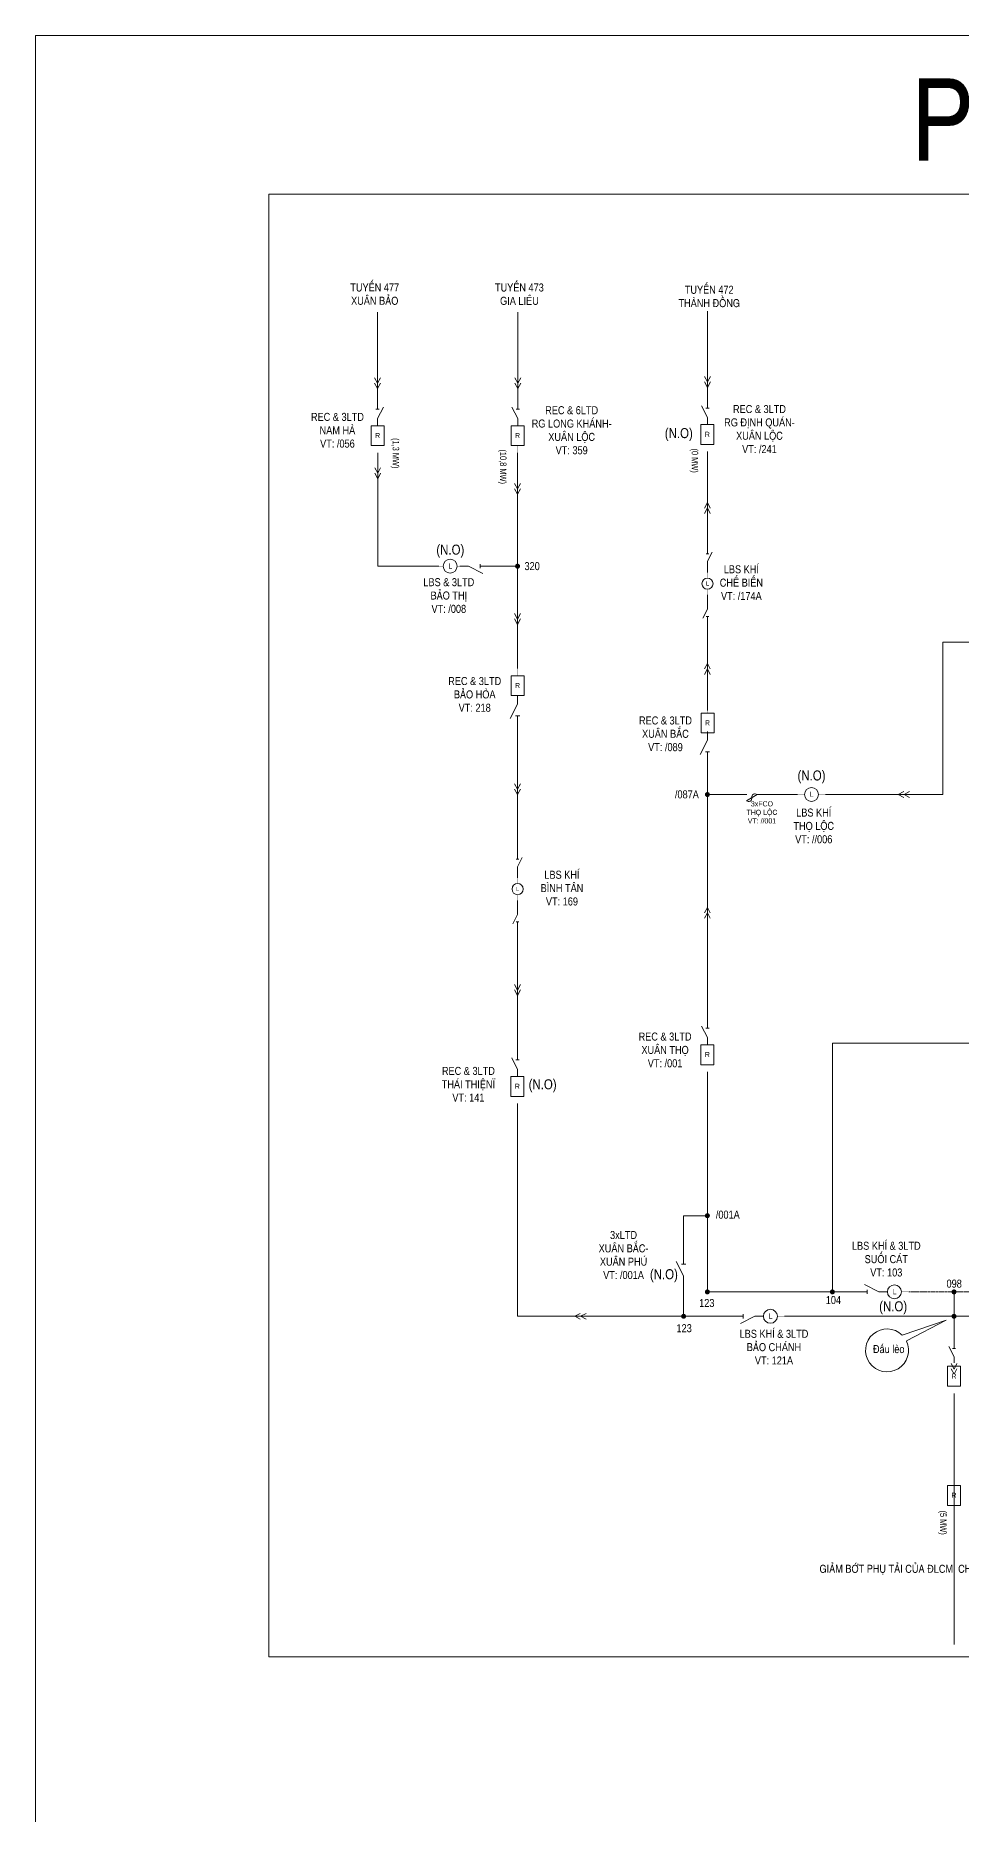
# Model space of a CAD drawing. Header units: inches. Extents: x 2152 to 4977, y -3144 to -873.
# Drawn here: x 2740.3 to 2984.9, y -2699.1 to -2229.5 of the extents above; entities that cross this region are included whole.
import ezdxf
from ezdxf.enums import TextEntityAlignment as Align

# ---------------------------------------------------------------- set-up
doc = ezdxf.new("R2010")
doc.units = ezdxf.units.IN
doc.header["$LTSCALE"] = 0.2
doc.header["$MEASUREMENT"] = 0
doc.linetypes.add('DASHED', pattern=[0.75, 0.5, -0.25])
doc.layers.get('0').update_dxf_attribs({"lineweight": 5})
for name, color, linetype, lineweight in [('Day 22kV', 1, 'Continuous', 13), ('Khung', 7, 'Continuous', 13), ('Text', 7, 'Continuous', 9), ('Thiet bi', 3, 'Continuous', 9)]:
    doc.layers.add(name, color=color, linetype=linetype, lineweight=lineweight)
doc.styles.add('V-H-C', font='VHELVCN.TTF')
doc.styles.add('V-H-C-B', font='VHELVCB.TTF')

# ---------------------------------------------------------------- blocks, each defined once
blk = doc.blocks.new('ALTD')
at = {"color": 0}
for points in [[(3.38, 1.08), (1.27, 0), (0, 0)], [(2.99, 0.31), (2.99, -0.31)], [(2.99, 0), (4.73, 0)]]:
    blk.add_lwpolyline(points, dxfattribs=at)
blk = doc.blocks.new('FCO')
at = {"color": 0}
blk.add_lwpolyline([(0, 0, 0.707499), (0.8, 0.8, -0.707499), (1.6, 1.6, -5.301682)], format="xyb", dxfattribs=at)
blk.add_lwpolyline([(0, 0), (1.6, 1.6)], dxfattribs=at)

msp = doc.modelspace()

# ---------------------------------------------------------------- linework, layer by layer
at = {"layer": 'Day 22kV'}
for p, q in [((2830.66, -2325.67, -0.44), (2830.66, -2302.6, -0.44)), ((2867.7, -2325.67, -0.44), (2867.7, -2302.6, -0.44)), ((2917.82, -2325.37, -0.44), (2917.82, -2302.3, -0.44)), ((2867.65, -2396.64, -0.44), (2867.65, -2339.67, -0.44)), ((2917.79, -2364.35, -0.44), (2917.78, -2339.36, -0.44)), ((2917.81, -2371.25, -0.44), (2917.8, -2369.79, -0.44)), ((2917.8, -2379.46, -0.44), (2917.8, -2377.21, -0.44)), ((2917.82, -2407.69, -0.44), (2917.81, -2384.9, -0.44)), ((2867.65, -2451.89, -0.44), (2867.64, -2450.42, -0.44)), ((2867.65, -2460.09, -0.44), (2867.65, -2457.84, -0.44)), ((2911.51, -2559.21, -0.44), (2911.51, -2567.62, -0.44)), ((2982.93, -2573.93, -0.44), (2982.93, -2561.17, -0.44)), ((2982.93, -2587.96, -0.44), (2982.93, -2654.3, -0.44))]:
    msp.add_line(p, q, dxfattribs=at)
msp.add_lwpolyline([(2801.97, -2271.39), (3347.97, -2271.39), (3347.97, -2657.49), (2801.97, -2657.49)], close=True, dxfattribs=at)
for points, elevation in [([(2830.7, -2339.67), (2830.7, -2369.62), (2846.86, -2369.62)], -0.44), ([(2860.92, -2369.62), (2867.65, -2369.62)], -0.44), ([(3071.31, -2389.65), (2979.96, -2389.65), (2979.96, -2429.89), (2949.01, -2429.89)], 0.2), ([(2917.82, -2429.89), (2928.21, -2429.89)], 0.2), ([(2930.93, -2429.89), (2941.57, -2429.89)], 0.2), ([(3038.13, -2467.81), (3038.13, -2567.62), (2938.15, -2567.62)], 0.2), ([(3015.62, -2495.5), (2950.8, -2495.5), (2950.8, -2561.17)], 0.2), ([(2956.84, -2561.17), (2917.78, -2561.17), (2917.78, -2503.08)], 0.2), ([(2924.09, -2567.62), (2867.6, -2567.62), (2867.6, -2511.46)], 0.2), ([(2911.51, -2550.71), (2911.51, -2541.07), (2917.78, -2541.07)], -0.44)]:
    msp.add_lwpolyline(points, dxfattribs=dict(at, elevation=elevation))
at = {"layer": 'Day 22kV', "const_width": 0.647}
for points, elevation in [([(2867.65, -2369.28, 1), (2867.65, -2369.95, 1), (2867.65, -2369.28, 2.414214)], -0.44), ([(2917.78, -2429.55, 1), (2917.78, -2430.22, 1), (2917.78, -2429.55, 2.414214)], 0.2), ([(2917.78, -2540.73, 1), (2917.78, -2541.4, 1), (2917.78, -2540.73, 2.414214)], -0.44), ([(2917.78, -2560.84, 1), (2917.78, -2561.51, 1), (2917.78, -2560.84, 2.414214)], 0.2), ([(2950.8, -2560.84, 1), (2950.8, -2561.51, 1), (2950.8, -2560.84, 2.414214)], -0.44), ([(2982.93, -2560.84, 1), (2982.93, -2561.51, 1), (2982.93, -2560.84, 2.414214)], -0.44), ([(2911.51, -2567.29, 1), (2911.51, -2567.95, 1), (2911.51, -2567.29, 2.414214)], -0.44), ([(2982.93, -2567.29, 1), (2982.93, -2567.95, 1), (2982.93, -2567.29, 2.414214)], -0.44)]:
    msp.add_lwpolyline(points, format="xyb", dxfattribs=dict(at, elevation=elevation))
at = {"layer": 'Day 22kV'}
msp.add_lwpolyline([(2969.21, -2572.56), (2980.87, -2568.63), (2970.35, -2574.14)], dxfattribs=at)
msp.add_arc((2965.24, -2576.61), 5.67, 45.5795, 25.7406, dxfattribs=at)
at = {"layer": 'Khung', "color": 1, "linetype": 'DASHED'}
msp.add_line((2991.27, -2561.17, -0.44), (2970.9, -2561.17, -0.44), dxfattribs=at)
at = {"layer": 'Khung'}
msp.add_lwpolyline([(2740.34, -2229.54), (3402.99, -2229.54), (3402.99, -3144.09), (2740.34, -3144.09)], close=True, dxfattribs=at)
at = {"layer": 'Text', "color": 1, "linetype": 'Continuous'}
for p, q in [((2867.65, -2412.28, -0.44), (2867.65, -2444.98, -0.44)), ((2917.82, -2421.75, -0.44), (2917.82, -2489.08, -0.44)), ((2867.65, -2457.84, -0.44), (2867.65, -2460.09, -0.44)), ((2867.65, -2465.53, -0.44), (2867.65, -2497.46, -0.44))]:
    msp.add_line(p, q, dxfattribs=at)
at = {"layer": 'Thiet bi'}
for p, q in [((2917.82, -2320.99, -0.44), (2917.05, -2319.54, -0.44)), ((2917.82, -2320.99, -0.44), (2918.6, -2319.54, -0.44)), ((2830.66, -2321.3, -0.44), (2829.88, -2319.85, -0.44)), ((2830.66, -2322.72, -0.44), (2829.88, -2321.27, -0.44)), ((2830.66, -2321.3, -0.44), (2831.43, -2319.85, -0.44)), ((2830.66, -2322.72, -0.44), (2831.43, -2321.27, -0.44)), ((2867.7, -2321.3, -0.44), (2866.92, -2319.85, -0.44)), ((2867.7, -2322.72, -0.44), (2866.92, -2321.27, -0.44)), ((2867.7, -2321.3, -0.44), (2868.47, -2319.85, -0.44)), ((2867.7, -2322.72, -0.44), (2868.47, -2321.27, -0.44)), ((2917.82, -2322.42, -0.44), (2917.05, -2320.97, -0.44)), ((2917.82, -2322.42, -0.44), (2918.6, -2320.97, -0.44)), ((2830.7, -2345.09, -0.44), (2829.93, -2343.64, -0.44)), ((2830.7, -2346.51, -0.44), (2829.93, -2345.06, -0.44)), ((2830.7, -2345.09, -0.44), (2831.48, -2343.64, -0.44)), ((2830.7, -2346.51, -0.44), (2831.48, -2345.06, -0.44)), ((2867.65, -2349.21, -0.44), (2866.87, -2347.76, -0.44)), ((2867.65, -2349.21, -0.44), (2868.42, -2347.76, -0.44)), ((2867.65, -2350.63, -0.44), (2866.87, -2349.18, -0.44)), ((2867.65, -2350.63, -0.44), (2868.42, -2349.18, -0.44)), ((2917.78, -2352.81, -0.44), (2917.01, -2354.26, -0.44)), ((2917.78, -2354.24, -0.44), (2917.01, -2355.69, -0.44)), ((2917.78, -2352.81, -0.44), (2918.56, -2354.26, -0.44)), ((2917.78, -2354.24, -0.44), (2918.56, -2355.69, -0.44)), ((2867.65, -2383.58, -0.44), (2866.87, -2382.13, -0.44)), ((2867.65, -2385, -0.44), (2866.87, -2383.55, -0.44)), ((2867.65, -2383.58, -0.44), (2868.42, -2382.13, -0.44)), ((2867.65, -2385, -0.44), (2868.42, -2383.55, -0.44)), ((2917.78, -2395.3, -0.44), (2917.01, -2396.75, -0.44)), ((2917.78, -2396.73, -0.44), (2917.01, -2398.18, -0.44)), ((2917.78, -2395.3, -0.44), (2918.56, -2396.75, -0.44)), ((2917.78, -2396.73, -0.44), (2918.56, -2398.18, -0.44)), ((2867.65, -2428.5, -0.44), (2866.87, -2427.05, -0.44)), ((2867.65, -2428.5, -0.44), (2868.42, -2427.05, -0.44)), ((2867.65, -2429.92, -0.44), (2866.87, -2428.47, -0.44)), ((2867.65, -2429.92, -0.44), (2868.42, -2428.47, -0.44)), ((2968.19, -2429.89, 0.2), (2969.64, -2429.11, 0.2)), ((2968.19, -2429.89, 0.2), (2969.64, -2430.66, 0.2)), ((2969.72, -2429.89, 0.2), (2971.17, -2429.11, 0.2)), ((2969.72, -2429.89, 0.2), (2971.17, -2430.66, 0.2)), ((2917.78, -2459.7, -0.44), (2917.01, -2461.15, -0.44)), ((2917.78, -2459.7, -0.44), (2918.56, -2461.15, -0.44)), ((2917.78, -2461.12, -0.44), (2917.01, -2462.57, -0.44)), ((2917.78, -2461.12, -0.44), (2918.56, -2462.57, -0.44)), ((2867.65, -2481.49, -0.44), (2866.87, -2480.04, -0.44)), ((2867.65, -2482.91, -0.44), (2866.87, -2481.46, -0.44)), ((2867.65, -2481.49, -0.44), (2868.42, -2480.04, -0.44)), ((2867.65, -2482.91, -0.44), (2868.42, -2481.46, -0.44)), ((2882.75, -2567.62, 0.2), (2884.2, -2566.85, 0.2)), ((2882.75, -2567.62, 0.2), (2884.2, -2568.4, 0.2)), ((2884.28, -2567.62, 0.2), (2885.73, -2566.85, 0.2)), ((2884.28, -2567.62, 0.2), (2885.73, -2568.4, 0.2)), ((2982.93, -2581.55, -0.44), (2982.15, -2580.1, -0.44)), ((2982.93, -2582.94, -0.44), (2982.15, -2581.49, -0.44)), ((2982.93, -2581.55, -0.44), (2983.7, -2580.1, -0.44)), ((2982.93, -2582.94, -0.44), (2983.7, -2581.49, -0.44))]:
    msp.add_line(p, q, dxfattribs=at)
at = {"layer": 'Thiet bi', "lineweight": 20, "ltscale": 10}
for points, elevation in [([(2828.99, -2332.53), (2828.99, -2337.79), (2832.42, -2337.79), (2832.42, -2332.53), (2828.99, -2332.53)], -0.44), ([(2869.36, -2332.53), (2869.36, -2337.79), (2865.94, -2337.79), (2865.94, -2332.53), (2869.36, -2332.53)], -0.44), ([(2919.49, -2332.23), (2919.49, -2337.48), (2916.06, -2337.48), (2916.06, -2332.23), (2919.49, -2332.23)], -0.44), ([(2869.36, -2398.53), (2869.36, -2403.78), (2865.94, -2403.78), (2865.94, -2398.53), (2869.36, -2398.53)], -0.44), ([(2919.54, -2408.39), (2919.54, -2413.64), (2916.11, -2413.64), (2916.11, -2408.39), (2919.54, -2408.39)], -1.08), ([(2919.49, -2495.94), (2919.49, -2501.2), (2916.06, -2501.2), (2916.06, -2495.94), (2919.49, -2495.94)], -0.44), ([(2869.32, -2504.32), (2869.32, -2509.57), (2865.89, -2509.57), (2865.89, -2504.32), (2869.32, -2504.32)], -0.44), ([(2984.64, -2580.82), (2984.64, -2586.07), (2981.21, -2586.07), (2981.21, -2580.82), (2984.64, -2580.82)], -0.44), ([(2984.64, -2612.27), (2984.64, -2617.53), (2981.21, -2617.53), (2981.21, -2612.27), (2984.64, -2612.27)], -0.44)]:
    msp.add_lwpolyline(points, dxfattribs=dict(at, elevation=elevation))
at = {"layer": 'Thiet bi'}
for points, elevation in [([(2830.7, -2330.65, 0.064, 0.064, 0), (2830.7, -2332.53, 0.32, 0.32, 0)], -0.44), ([(2867.65, -2330.65, 0.064, 0.064, 0), (2867.65, -2332.53, 0.32, 0.32, 0)], -0.44), ([(2917.78, -2330.35, 0.064, 0.064, 0), (2917.78, -2332.23, 0.32, 0.32, 0)], -0.44), ([(2830.7, -2337.79, 0.064, 0.064, 0), (2830.7, -2339.67, 0.32, 0.32, 0)], -0.44), ([(2867.65, -2337.79, 0.064, 0.064, 0), (2867.65, -2339.67, 0.32, 0.32, 0)], -0.44), ([(2917.78, -2337.48, 0.064, 0.064, 0), (2917.78, -2339.36, 0.32, 0.32, 0)], -0.44), ([(2846.12, -2369.62, 0.064, 0.064, 0), (2848, -2369.62, 0.32, 0.32, 0)], -1.08), ([(2851.68, -2369.62, 0.064, 0.064, 0), (2853.56, -2369.62, 0.32, 0.32, 0)], -0.44), ([(2917.81, -2371.25, 0.0512, 0.0512, 0), (2917.81, -2372.76, 0.256, 0.256, 0)], -0.44), ([(2917.81, -2375.7, 0.0512, 0.0512, 0), (2917.81, -2377.21, 0.256, 0.256, 0)], -0.44), ([(2867.65, -2396.64, 0.064, 0.064, 0), (2867.65, -2398.53, 0.32, 0.32, 0)], -0.44), ([(2867.65, -2403.78, 0.064, 0.064, 0), (2867.65, -2405.66, 0.32, 0.32, 0)], -0.44), ([(2917.82, -2406.51, 0.064, 0.064, 0), (2917.82, -2408.39, 0.32, 0.32, 0)], -1.08), ([(2917.82, -2413.64, 0.064, 0.064, 0), (2917.82, -2415.53, 0.32, 0.32, 0)], -1.08), ([(2867.65, -2451.89, 0.0512, 0.0512, 0), (2867.65, -2453.39, 0.256, 0.256, 0)], -0.44), ([(2867.65, -2456.33, 0.0512, 0.0512, 0), (2867.65, -2457.84, 0.256, 0.256, 0)], -0.44), ([(2917.78, -2494.06, 0.064, 0.064, 0), (2917.78, -2495.94, 0.32, 0.32, 0)], -0.44), ([(2867.6, -2502.44, 0.064, 0.064, 0), (2867.6, -2504.32, 0.32, 0.32, 0)], -0.44), ([(2917.78, -2501.2, 0.064, 0.064, 0), (2917.78, -2503.08, 0.32, 0.32, 0)], -0.44), ([(2867.6, -2509.57, 0.064, 0.064, 0), (2867.6, -2511.46, 0.32, 0.32, 0)], -0.44), ([(2963.46, -2561.17, 0.064, 0.064, 0), (2965.34, -2561.17, 0.32, 0.32, 0)], -0.44), ([(2969.02, -2561.17, 0.064, 0.064, 0), (2970.9, -2561.17, 0.32, 0.32, 0)], -0.44), ([(2930.71, -2567.62, 0.064, 0.064, 0), (2932.59, -2567.62, 0.32, 0.32, 0)], -0.44), ([(2936.27, -2567.62, 0.064, 0.064, 0), (2938.15, -2567.62, 0.32, 0.32, 0)], 0.2), ([(2982.93, -2578.94, 0.064, 0.064, 0), (2982.93, -2580.82, 0.32, 0.32, 0)], -0.44), ([(2982.93, -2586.07, 0.064, 0.064, 0), (2982.93, -2587.96, 0.32, 0.32, 0)], -0.44), ([(2982.93, -2610.39, 0.064, 0.064, 0), (2982.93, -2612.27, 0.32, 0.32, 0)], -0.44), ([(2982.93, -2617.53, 0.064, 0.064, 0), (2982.93, -2619.41, 0.32, 0.32, 0)], -0.44)]:
    msp.add_lwpolyline(points, format="xyseb", dxfattribs=dict(at, elevation=elevation))
at = {"layer": 'Thiet bi', "color": 1, "elevation": 0.2}
for points in [[(2941.57, -2429.89, 0.064, 0.064, 0), (2943.45, -2429.89, 0.32, 0.32, 0)], [(2947.13, -2429.89, 0.064, 0.064, 0), (2949.01, -2429.89, 0.32, 0.32, 0)]]:
    msp.add_lwpolyline(points, format="xyseb", dxfattribs=at)
at = {"layer": 'Thiet bi', "lineweight": 20, "ltscale": 10}
for centre, radius in [((2849.84, -2369.62, -0.44), 1.84), ((2917.81, -2374.23, 0.07), 1.47), ((2867.65, -2454.86, 0.07), 1.47), ((2967.18, -2561.17, 0.2), 1.84), ((2934.43, -2567.62, 0.2), 1.84)]:
    msp.add_circle(centre, radius, dxfattribs=at)
at = {"layer": 'Thiet bi', "color": 1, "lineweight": 20, "ltscale": 10}
msp.add_circle((2945.29, -2429.89, 0.84), 1.84, dxfattribs=at)

# ---------------------------------------------------------------- block references
at = {"layer": 'Day 22kV', "yscale": 1.79822708017889, "zscale": 1.79822708017858}
for p, xscale, rotation in [((2852.42, -2369.62, -0.44), -1.798227080178549, 180.0000000000054), ((2932.59, -2567.62, 0.2), 1.798227080178549, 180)]:
    msp.add_blockref('ALTD', p, dxfattribs=dict(at, xscale=xscale, rotation=rotation))
at = {"layer": 'Day 22kV', "xscale": -1.798227080178549, "yscale": 1.79822708017889, "zscale": 1.79822708017858}
msp.add_blockref('ALTD', (2965.34, -2561.17, 0.2), dxfattribs=at)
at = {"layer": 'Thiet bi'}
for name, p, xscale, yscale, zscale, rotation in [('ALTD', (2830.66, -2332.47, -0.44), -1.438581664143101, 1.438581664143101, 1.438581664142865, 270), ('ALTD', (2867.7, -2332.47, -0.44), 1.438581664143101, 1.438581664143101, 1.438581664142865, 90), ('ALTD', (2917.82, -2332.17, -0.44), 1.438581664143101, 1.438581664143101, 1.438581664142865, 90), ('ALTD', (2917.81, -2369.79, -0.44), -1.150865331314549, 1.150865331314549, 1.150865331314292, 269.9999999999774), ('ALTD', (2917.81, -2379.46, -0.44), -1.150865331314549, 1.150865331314549, 1.150865331314292, 89.99999999997739), ('ALTD', (2867.65, -2403.78, -0.44), -1.798227080178663, 1.798227080178663, 1.79822708017858, 90), ('ALTD', (2917.82, -2413.25, -0.44), -1.798227080178663, 1.798227080178663, 1.79822708017858, 90), ('FCO', (2930.93, -2429.89, 0.2), 1.438581664143125, 1.438581664142816, 1.438581664142865, 164.9999999999943), ('ALTD', (2867.65, -2450.42, -0.44), -1.150865331314549, 1.150865331314549, 1.150865331314292, 269.9999999999774), ('ALTD', (2867.65, -2460.09, -0.44), -1.150865331314549, 1.150865331314549, 1.150865331314292, 89.99999999997739), ('ALTD', (2917.82, -2495.88, -0.44), 1.438581664143101, 1.438581664143101, 1.438581664142865, 90), ('ALTD', (2867.65, -2504.26, -0.44), 1.438581664143101, 1.438581664143101, 1.438581664142865, 90), ('ALTD', (2911.51, -2559.21, -0.44), 1.79822708017889, 1.79822708017889, 1.79822708017858, 90), ('ALTD', (2982.93, -2579.88, -0.44), 1.258758956125234, 1.258758956125234, 1.258758956125006, 90)]:
    msp.add_blockref(name, p, dxfattribs=dict(at, xscale=xscale, yscale=yscale, zscale=zscale, rotation=rotation))

# ---------------------------------------------------------------- texts
at = {"layer": 'Text', "color": 1, "style": 'V-H-C-B'}
for p in [(2910.24, -2335.8, -0.44), (2849.89, -2366.56, -0.44), (2945.29, -2426.17, 0.29), (2874.27, -2507.7, -0.44), (2906.3, -2557.83), (2966.85, -2566.3)]:
    msp.add_text('(N.O)', height=2.639, dxfattribs=at).set_placement(p, align=Align.CENTER)
at = {"layer": 'Text', "style": 'V-H-C-B'}
for s, p in [('(1,3 MW)', (2834.66, -2335.79, 0.2)), ('(10,8 MW)', (2863.01, -2338.8, 0.2)), ('(0 MW)', (2913.64, -2338.55, 0.2)), ('(5 MW)', (2979.24, -2618.89, 0.2))]:
    msp.add_text(s, height=1.706, rotation=270, dxfattribs=at).set_placement(p)
at = {"layer": 'Text', "attachment_point": 5, "style": 'V-H-C'}
for s, insert, char_height, width in [('PHÖÔNG AÙN 1.1', (3068.34, -2251.99, 3.7), 21.7149, 773.2879), ('TUYEÁN 477 \\PXUAÂN BAÛO', (2829.92, -2297.82, -0.44), 2.1129, 24.2559), ('TUYEÁN 473 \\PGIA LIEÂU', (2868.14, -2297.82, -0.44), 2.1129, 24.2559), ('TUYEÁN 472 \\PTHAØNH ÑOÀNG', (2918.27, -2298.43, -0.44), 2.1129, 24.2559), ('REC & 6LTD\\PRG LONG KHAÙNH-\\PXUAÂN LOÄC\\PVT: 359', (2881.94, -2333.74, -0.44), 2.1129, 24.2559), ('REC & 3LTD\\PRG ÑÒNH QUAÙN-\\PXUAÂN LOÄC\\PVT: /241', (2931.54, -2333.43, -0.44), 2.1129, 24.2559), ('REC & 3LTD\\PNAM HAØ\\PVT: /056', (2820.07, -2333.74, -0.44), 2.113, 29.7747), ('320', (2871.5, -2369.6, -0.44), 2.113, 24.2559), ('LBS KHÍ\\PCHEÁ BIEÁN\\PVT: /174A', (2926.76, -2373.97, -0.44), 2.113, 24.2559), ('LBS & 3LTD\\PBAÛO THÒ\\PVT: /008', (2849.49, -2377.37, -0.44), 2.113, 24.2559), ('REC & 3LTD\\PBAÛO HOØA\\PVT: 218', (2856.33, -2403.47, -0.44), 2.113, 24.2559), ('REC & 3LTD\\PXUAÂN BAÉC\\PVT: /089', (2906.71, -2413.87, -0.44), 2.113, 24.2559), ('/087A', (2912.37, -2429.86, 0.2), 2.113, 24.2559), ('3xFCO\\PTHOÏ LOÄC\\PVT: //001', (2932.2, -2434.6, 0.2), 1.349, 19.5), ('LBS KHÍ\\PTHOÏ LOÄC\\PVT: //006', (2945.88, -2438.19, 0.2), 2.113, 24.2559), ('LBS KHÍ\\PBÌNH TAÂN\\PVT: 169', (2879.37, -2454.6, -0.44), 2.113, 29.7747), ('REC & 3LTD\\PXUAÂN THOÏ\\PVT: /001', (2906.61, -2497.32, -0.44), 2.113, 24.2559), ('REC & 3LTD\\PTHAÙI THIEÄNÏ\\PVT: 141', (2854.66, -2506.37, -0.44), 2.1129, 24.2559), ('/001A', (2923.17, -2540.81, -0.44), 2.113, 24.2559), ('3xLTD\\PXUAÂN BAÉC-\\PXUAÂN PHUÙ\\PVT: /001A', (2895.64, -2551.46), 2.1129, 24.2559), ('LBS KHÍ & 3LTD\\PSUOÁI CAÙT\\PVT: 103', (2965.04, -2552.54, 0.2), 2.1129, 24.2559), ('098', (2982.97, -2559.01, -0.44), 2.113, 24.2559), ('123', (2917.63, -2564.12, -0.44), 2.113, 24.2559), ('104', (2951.07, -2563.35, -0.44), 2.113, 24.2559), ('123', (2911.65, -2570.78, -0.44), 2.113, 24.2559), ('LBS KHÍ & 3LTD\\PBAÛO CHAÙNH\\PVT: 121A', (2935.37, -2575.76, 0.2), 2.1129, 24.2559), ('Ñaáu leøo', (2965.68, -2576.3), 2.113, 24.2559), ('GIAÛM BÔÙT PHUÏ TAÛI CUÛA ÑLCM. CHÆ TAÛI HOÄ KHOAÛNG {\\L<} 5MW', (2981.91, -2634.54, -0.44), 2.1129, 92.1525)]:
    msp.add_mtext(s, dxfattribs=dict(at, insert=insert, char_height=char_height, width=width))
at = {"layer": 'Thiet bi', "attachment_point": 5, "style": 'V-H-C'}
for s, insert, char_height, width in [('R', (2830.69, -2335.12, -0.44), 1.35, 18.0356), ('R', (2867.64, -2335.12, -0.44), 1.35, 18.0356), ('R', (2917.77, -2334.81, -0.44), 1.35, 18.0356), ('L', (2849.88, -2369.55, -1.08), 1.35, 18.0356), ('L', (2917.84, -2374.18, -0.44), 1.08, 14.4285), ('R', (2867.64, -2401.11, -0.44), 1.35, 18.0356), ('R', (2917.81, -2410.97, -1.08), 1.35, 18.0356), ('L', (2867.68, -2454.81, -0.44), 1.08, 14.4285), ('R', (2917.77, -2498.53, -0.44), 1.35, 18.0356), ('R', (2867.59, -2506.9, -0.44), 1.35, 18.0356), ('L', (2967.22, -2561.11, -0.44), 1.35, 18.0356), ('L', (2934.46, -2567.55, -0.44), 1.35, 18.0356), ('R', (2982.92, -2583.4, -0.44), 1.35, 18.0356), ('R', (2982.92, -2614.86, -0.44), 1.35, 18.0356)]:
    msp.add_mtext(s, dxfattribs=dict(at, insert=insert, char_height=char_height, width=width))
at = {"layer": 'Thiet bi', "color": 1, "insert": (2945.32, -2429.82, 0.2), "char_height": 1.35, "width": 18.0356, "attachment_point": 5, "style": 'V-H-C'}
msp.add_mtext('L', dxfattribs=at)

doc.saveas('drawing.dxf')
